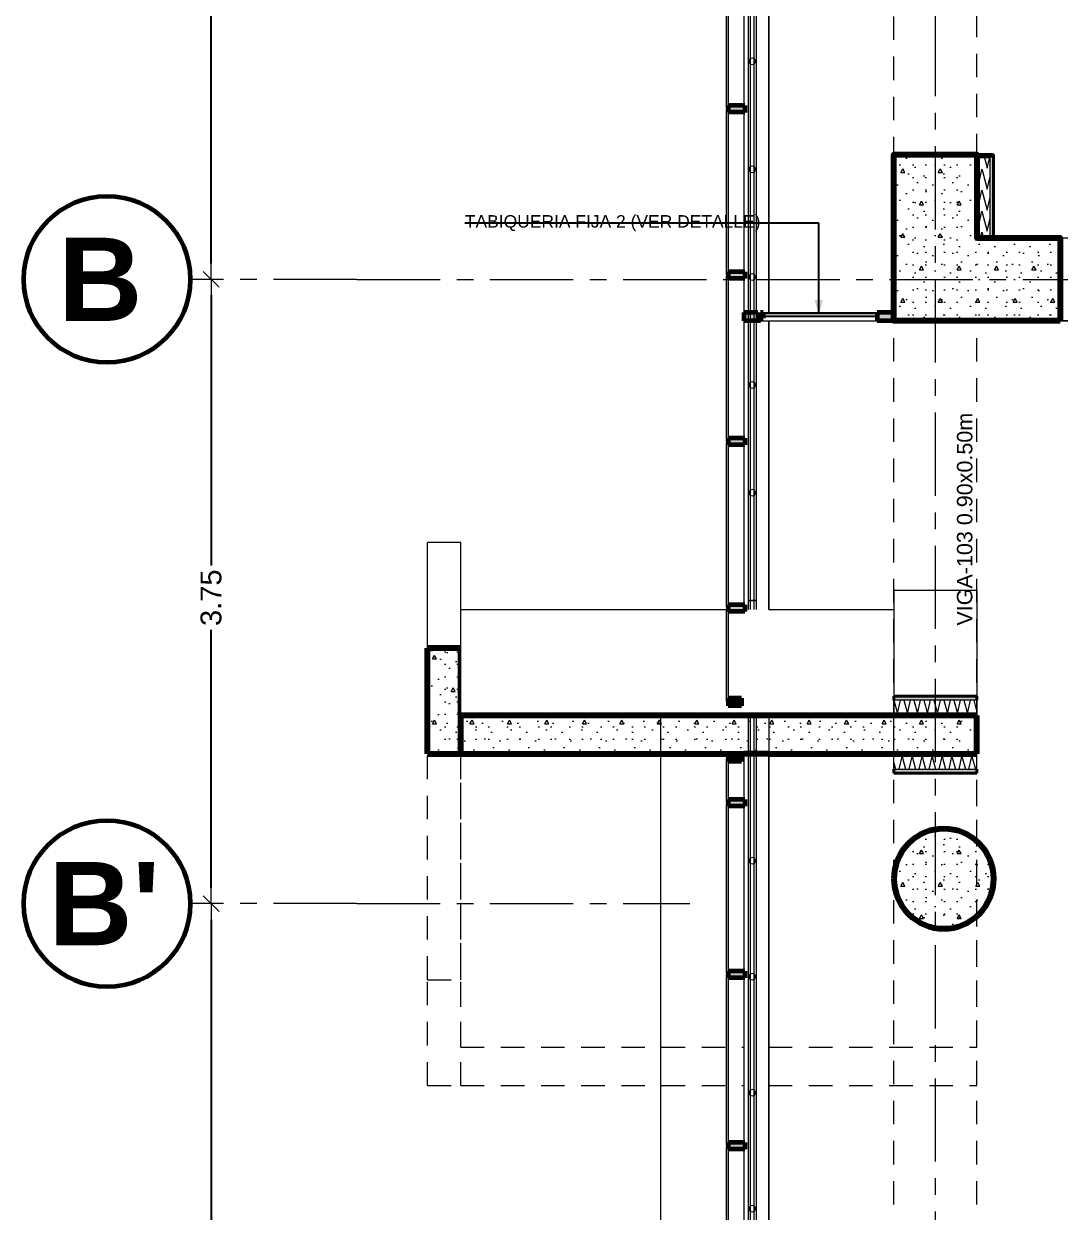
# Model space of a CAD drawing. Header units: inches. Extents: x -19 to 5698, y -728 to 92.
# Drawn here: x 96.35 to 102.57, y 24.35 to 31.49 of the extents above; entities that cross this region are included whole.
import ezdxf

# ---------------------------------------------------------------- set-up
doc = ezdxf.new("R2010")
doc.units = ezdxf.units.IN
doc.header["$MEASUREMENT"] = 0
doc.set_wipeout_variables(frame=1)
doc.header["$PDMODE"] = 1
for name, pattern in [('Hidden Line', [0.195611, 0.141111, -0.0545]), ('Línea Oculta', [0.195611, 0.141111, -0.0545]), ('Punto & Raya', [0.65, 0.5, -0.075, 0, -0.075]), ('Wipeout_Contour', [1, 0, -1])]:
    doc.linetypes.add(name, pattern=pattern)
doc.layers.get('0').update_dxf_attribs({"color": 61})
for name, color, linetype in [('02 _ ARQ _ ALB _ Cotas Ejes', 7, 'Continuous'), ('02 _ ARQ _ ALB _ Ejes Generales', 251, 'Continuous'), ('02 _ ARQ _ ZON _ Espacio.3D', 7, 'Continuous'), ('08 _ STR _ EXT _ 06 Columnas', 7, 'Continuous'), ('08 _ STR _ EXT _ 07 Losa Aligerada', 7, 'Continuous'), ('08 _ STR _ EXT _ 08 Placas Inclinadas', 7, 'Continuous'), ('08 _ STR _ EXT _ 09 Vigas', 251, 'Continuous'), ('Acabado - Muros', 7, 'Continuous'), ('Estructura - 04 MURO', 7, 'Continuous'), ('Interior - Escaleras & Barandillas', 7, 'Continuous'), ('Notas - Etiquetas', 7, 'Continuous')]:
    doc.layers.add(name, color=color, linetype=linetype)
doc.styles.add('Estilo_Generado_1', font='swisseb.ttf')
doc.styles.add('Estilo_Generado_4', font='swisse.ttf')
doc.dimstyles.new('Estilo_Generado__6', dxfattribs={"dimtxt": 0.125, "dimasz": 0.095, "dimexe": 0.18, "dimexo": 0.0625, "dimgap": 0, "dimtad": 0, "dimzin": 0, "dimdsep": 46, "dimtxsty": 'Estilo_Generado_4', "dimblk": 'ARROWHEAD_6', "dimblk1": 'ARROWHEAD_6', "dimblk2": 'ARROWHEAD_6', "dimcen": 0.09, "dimse1": 1, "dimse2": 1, "dimclrd": 144, "dimclre": 144, "dimclrt": 7, "dimadec": 0, "dimazin": 0, "dimtfac": 1, "dimtdec": 4, "dimtmove": 0, "dimatfit": 3, "dimfxl": 1, "dimtolj": 1, "dimtzin": 0, "dimarcsym": 0})
doc.dimstyles.new('Estilo_Generado__8', dxfattribs={"dimtxt": 0.18, "dimasz": 0.0912, "dimexe": 0.18, "dimexo": 0.0625, "dimgap": 0, "dimtad": 0, "dimtih": 1, "dimtoh": 1, "dimdec": 4, "dimzin": 0, "dimdsep": 46, "dimcen": 0.09, "dimadec": 0, "dimazin": 0, "dimtfac": 1, "dimtdec": 4, "dimtmove": 0, "dimatfit": 3, "dimldrblk": 'ARROWHEAD_5', "dimfxl": 1, "dimtolj": 1, "dimtzin": 0, "dimarcsym": 0})
pattern_1 = [(0, (92.5, 6e-09), (0, 0.3897114), [0.024375, -0.200625]), (0, (92.6125, 0.19486), (0, 0.3897114), [0.024375, -0.200625]), (60, (92.5, 6e-09), (-0.3375, 0.1948557), [0.024375, -0.200625]), (60, (92.725, 6e-09), (-0.3375, 0.1948557), [0.024375, -0.200625]), (120, (92.5244, 6e-09), (0.3375, 0.1948557), [0.024375, -0.200625]), (120, (92.7494, 6e-09), (0.3375, 0.1948557), [0.024375, -0.200625]), (0, (92.500015, 0.0375), (0, 0.075), [0, -0.075, 0, -0.1125]), (45, (92.537515, 0.0375), (-0.053033, 0.053033), [0, -0.05625, 0, -0.09375])]

# ---------------------------------------------------------------- blocks, each defined once
blk = doc.blocks.new('*X21', base_point=(804.059, 0))
at = {"layer": 'Estructura - 04 MURO', "color": 9, "linetype": 'Continuous', "lineweight": 5}
for p, q in [((813.1487, 27.0993), (813.1512, 27.09)), ((813.1512, 27.09), (813.1533, 27.0993)), ((813.1611, 27.0069), (813.179, 27.0839)), ((813.179, 27.0839), (813.1997, 27.0069)), ((813.2087, 27.0993), (813.2112, 27.09)), ((813.2112, 27.09), (813.2133, 27.0993)), ((813.2211, 27.0069), (813.239, 27.0839)), ((813.239, 27.0839), (813.2597, 27.0069)), ((813.2687, 27.0993), (813.2712, 27.09)), ((813.2712, 27.09), (813.2733, 27.0993)), ((813.2811, 27.0069), (813.299, 27.0839)), ((813.299, 27.0839), (813.3197, 27.0069)), ((813.3287, 27.0993), (813.3312, 27.09)), ((813.3312, 27.09), (813.3333, 27.0993)), ((813.3411, 27.0069), (813.359, 27.0839)), ((813.359, 27.0839), (813.3797, 27.0069)), ((813.3887, 27.0993), (813.3912, 27.09)), ((813.3912, 27.09), (813.3933, 27.0993)), ((813.4011, 27.0069), (813.419, 27.0839)), ((813.419, 27.0839), (813.4397, 27.0069)), ((813.4487, 27.0993), (813.4512, 27.09)), ((813.4512, 27.09), (813.4533, 27.0993)), ((813.4611, 27.0069), (813.479, 27.0839)), ((813.479, 27.0839), (813.4997, 27.0069)), ((813.5087, 27.0993), (813.5112, 27.09)), ((813.5112, 27.09), (813.5133, 27.0993)), ((813.5211, 27.0069), (813.539, 27.0839)), ((813.539, 27.0839), (813.5597, 27.0069)), ((813.5687, 27.0993), (813.5712, 27.09)), ((813.5712, 27.09), (813.5733, 27.0993)), ((813.5811, 27.0069), (813.599, 27.0839)), ((813.599, 27.0839), (813.6197, 27.0069)), ((813.6287, 27.0993), (813.629, 27.098)), ((813.129, 27.0467), (813.1397, 27.0069))]:
    blk.add_line(p, q, dxfattribs=at)
blk = doc.blocks.new('*X63', base_point=(804.059, 0))
at = {"layer": 'Estructura - 04 MURO', "color": 9, "linetype": 'Continuous', "lineweight": 5}
for p, q in [((813.6818, 30.6528), (813.6912, 30.618)), ((813.6912, 30.618), (813.7045, 30.6755)), ((813.6562, 30.6), (813.659, 30.6119)), ((813.659, 30.6119), (813.6622, 30.6))]:
    blk.add_line(p, q, dxfattribs=at)
blk = doc.blocks.new('*X64', base_point=(804.059, 0))
at = {"layer": 'Estructura - 04 MURO', "color": 9, "linetype": 'Continuous', "lineweight": 5}
for p, q in [((813.629, 30.6261), (813.6312, 30.618)), ((813.6312, 30.618), (813.6456, 30.68)), ((813.6745, 30.68), (813.6818, 30.6528)), ((813.7045, 30.6755), (813.7056, 30.68))]:
    blk.add_line(p, q, dxfattribs=at)
blk = doc.blocks.new('*X65', base_point=(804.059, 0))
at = {"layer": 'Estructura - 04 MURO', "color": 9, "linetype": 'Continuous', "lineweight": 5}
for p, q in [((813.6312, 30.492), (813.6562, 30.6)), ((813.6622, 30.6), (813.6912, 30.492)), ((813.6912, 30.492), (813.709, 30.5686)), ((813.629, 30.5001), (813.6312, 30.492)), ((813.6312, 30.366), (813.659, 30.4859)), ((813.659, 30.4859), (813.6912, 30.366)), ((813.6912, 30.366), (813.709, 30.4426)), ((813.629, 30.3741), (813.6312, 30.366)), ((813.6312, 30.24), (813.659, 30.3599)), ((813.659, 30.3599), (813.6912, 30.24)), ((813.6912, 30.24), (813.709, 30.3166)), ((813.629, 30.2481), (813.6312, 30.24)), ((813.6511, 30.2), (813.659, 30.2339)), ((813.659, 30.2339), (813.6681, 30.2))]:
    blk.add_line(p, q, dxfattribs=at)
blk = doc.blocks.new('*X81', base_point=(804.059, 0))
at = {"layer": 'Estructura - 04 MURO', "color": 9, "linetype": 'Continuous', "lineweight": 5}
for p, q in [((813.1296, 27.4226), (813.1512, 27.342)), ((813.1512, 27.342), (813.1699, 27.4226)), ((813.1896, 27.4226), (813.2112, 27.342)), ((813.2112, 27.342), (813.2299, 27.4226)), ((813.2496, 27.4226), (813.2712, 27.342)), ((813.2712, 27.342), (813.2899, 27.4226)), ((813.3096, 27.4226), (813.3312, 27.342)), ((813.3312, 27.342), (813.3499, 27.4226)), ((813.3696, 27.4226), (813.3912, 27.342)), ((813.3912, 27.342), (813.4099, 27.4226)), ((813.4296, 27.4226), (813.4512, 27.342)), ((813.4512, 27.342), (813.4699, 27.4226)), ((813.4896, 27.4226), (813.5112, 27.342)), ((813.5112, 27.342), (813.5299, 27.4226)), ((813.5496, 27.4226), (813.5712, 27.342)), ((813.5712, 27.342), (813.5899, 27.4226)), ((813.6096, 27.4226), (813.629, 27.3501)), ((813.1777, 27.3303), (813.179, 27.3359)), ((813.179, 27.3359), (813.1805, 27.3303)), ((813.2377, 27.3303), (813.239, 27.3359)), ((813.239, 27.3359), (813.2405, 27.3303)), ((813.2977, 27.3303), (813.299, 27.3359)), ((813.299, 27.3359), (813.3005, 27.3303)), ((813.3577, 27.3303), (813.359, 27.3359)), ((813.359, 27.3359), (813.3605, 27.3303)), ((813.4177, 27.3303), (813.419, 27.3359)), ((813.419, 27.3359), (813.4205, 27.3303)), ((813.4777, 27.3303), (813.479, 27.3359)), ((813.479, 27.3359), (813.4805, 27.3303)), ((813.5377, 27.3303), (813.539, 27.3359)), ((813.539, 27.3359), (813.5405, 27.3303)), ((813.5977, 27.3303), (813.599, 27.3359)), ((813.599, 27.3359), (813.6005, 27.3303))]:
    blk.add_line(p, q, dxfattribs=at)
blk = doc.blocks.new('ARROWHEAD_6')
at = {"color": 0, "linetype": 'Continuous', "lineweight": 0}
for p, q in [((0, 0), (-1, 0)), ((-0.5, -0.5), (0.5, 0.5))]:
    blk.add_line(p, q, dxfattribs=at)
blk = doc.blocks.new('*D100', base_point=(804.059, 0))
at = {"layer": '02 _ ARQ _ ALB _ Cotas Ejes', "color": 144, "linetype": 'Continuous', "lineweight": -2, "transparency": 16777216}
for p, q in [((97.4704, 26.105), (97.4704, 23.7066)), ((97.4704, 20.995), (97.4704, 23.3181))]:
    blk.add_line(p, q, dxfattribs=at)
at = {"layer": 'Defpoints', "color": 0, "linetype": 'Continuous', "transparency": 16777216}
for p in [(97.4704, 26.2), (97.8531, 26.2), (97.8179, 20.9)]:
    blk.add_point(p, dxfattribs=at)
at = {"layer": '02 _ ARQ _ ALB _ Cotas Ejes', "color": 144, "linetype": 'Continuous', "lineweight": -2, "transparency": 16777216, "xscale": 0.095, "yscale": 0.095, "zscale": 0.095}
for p, rotation in [((97.4704, 26.2), 90), ((97.4704, 20.9), 270)]:
    blk.add_blockref('ARROWHEAD_6', p, dxfattribs=dict(at, rotation=rotation))
at = {"layer": '02 _ ARQ _ ALB _ Cotas Ejes', "color": 7, "linetype": 'Continuous', "lineweight": 13, "transparency": 16777216, "insert": (97.4704, 23.5124), "char_height": 0.125, "attachment_point": 5, "rotation": 90, "style": 'Estilo_Generado_4'}
blk.add_mtext('\\A1;5.30', dxfattribs=at)
blk = doc.blocks.new('*D101', base_point=(804.059, 0))
at = {"layer": '02 _ ARQ _ ALB _ Cotas Ejes', "color": 144, "linetype": 'Continuous', "lineweight": -2, "transparency": 16777216}
for p, q in [((97.4704, 29.855), (97.4704, 28.2306)), ((97.4704, 26.295), (97.4704, 27.8441))]:
    blk.add_line(p, q, dxfattribs=at)
at = {"layer": 'Defpoints', "color": 0, "linetype": 'Continuous', "transparency": 16777216}
for p in [(97.4704, 29.95), (97.8783, 29.95), (97.8531, 26.2)]:
    blk.add_point(p, dxfattribs=at)
at = {"layer": '02 _ ARQ _ ALB _ Cotas Ejes', "color": 144, "linetype": 'Continuous', "lineweight": -2, "transparency": 16777216, "xscale": 0.095, "yscale": 0.095, "zscale": 0.095}
for p, rotation in [((97.4704, 29.95), 90), ((97.4704, 26.2), 270)]:
    blk.add_blockref('ARROWHEAD_6', p, dxfattribs=dict(at, rotation=rotation))
at = {"layer": '02 _ ARQ _ ALB _ Cotas Ejes', "color": 7, "linetype": 'Continuous', "lineweight": 13, "transparency": 16777216, "insert": (97.4704, 28.0374), "char_height": 0.125, "attachment_point": 5, "rotation": 90, "style": 'Estilo_Generado_4'}
blk.add_mtext('\\A1;3.75', dxfattribs=at)
blk = doc.blocks.new('*D102', base_point=(804.059, 0))
at = {"layer": '02 _ ARQ _ ALB _ Cotas Ejes', "color": 144, "linetype": 'Continuous', "lineweight": -2, "transparency": 16777216}
for p, q in [((97.4704, 39.555), (97.4704, 34.9573)), ((97.4704, 30.045), (97.4704, 34.5674))]:
    blk.add_line(p, q, dxfattribs=at)
at = {"layer": 'Defpoints', "color": 0, "linetype": 'Continuous', "transparency": 16777216}
for p in [(97.4704, 39.65), (97.754, 39.65), (97.8783, 29.95)]:
    blk.add_point(p, dxfattribs=at)
at = {"layer": '02 _ ARQ _ ALB _ Cotas Ejes', "color": 144, "linetype": 'Continuous', "lineweight": -2, "transparency": 16777216, "xscale": 0.095, "yscale": 0.095, "zscale": 0.095}
for p, rotation in [((97.4704, 39.65), 90), ((97.4704, 29.95), 270)]:
    blk.add_blockref('ARROWHEAD_6', p, dxfattribs=dict(at, rotation=rotation))
at = {"layer": '02 _ ARQ _ ALB _ Cotas Ejes', "color": 7, "linetype": 'Continuous', "lineweight": 13, "transparency": 16777216, "insert": (97.4704, 34.7624), "char_height": 0.125, "attachment_point": 5, "rotation": 90, "style": 'Estilo_Generado_4'}
blk.add_mtext('\\A1;9.70', dxfattribs=at)
blk = doc.blocks.new('ARROWHEAD_5')
at = {"linetype": 'Continuous', "lineweight": 0}
blk.add_hatch(color=0, dxfattribs=at).paths.add_polyline_path([(-1, 0.2679), (0, 0), (-1, -0.2679)])
at = {"color": 0, "linetype": 'Continuous', "lineweight": 0}
blk.add_line((0, 0), (-1, 0), dxfattribs=at)

msp = doc.modelspace()

# ---------------------------------------------------------------- hatches: boundary and pattern name
at = {"layer": '08 _ STR _ EXT _ 06 Columnas', "linetype": 'Continuous', "lineweight": 9}
h = msp.add_hatch(dxfattribs=at)
h.set_pattern_fill('HORMIGÓN_EN_MASA_0002', style=0, pattern_type=2)
h.set_pattern_definition(pattern_1)
h.paths.add_polyline_path([(102.57, 29.7), (102.57, 30.2), (102.07, 30.2), (102.07, 30.7), (101.57, 30.7), (101.57, 29.7)])
h = msp.add_hatch(dxfattribs=at)
h.set_pattern_fill('HORMIGÓN_EN_MASA_0002', style=0, pattern_type=2)
h.set_pattern_definition(pattern_1)
h.paths.add_polyline_path([(101.5709, 26.3497, 0.414214), (101.8709, 26.0497, 0.414214), (102.1709, 26.3497, 0.414214), (101.8709, 26.6497, 0.414214)])
at = {"layer": 'Acabado - Muros', "linetype": 'Continuous', "lineweight": 9}
for points in [[(100.565, 31.97), (100.565, 30.98), (100.575, 30.98), (100.575, 31.97)], [(100.565, 30.97), (100.565, 29.98), (100.575, 29.98), (100.575, 30.97)], [(100.565, 29.97), (100.565, 28.98), (100.575, 28.98), (100.575, 29.97)], [(100.565, 27.0704), (100.565, 26.81), (100.575, 26.81), (100.575, 27.0704)], [(100.565, 26.8), (100.565, 25.78), (100.575, 25.78), (100.575, 26.8)], [(100.565, 25.77), (100.565, 24.75), (100.575, 24.75), (100.575, 25.77)], [(100.565, 24.74), (100.565, 23.72), (100.575, 23.72), (100.575, 24.74)]]:
    msp.add_hatch(color=250, dxfattribs=at).paths.add_polyline_path(points)
at = {"layer": 'Estructura - 04 MURO', "linetype": 'Continuous', "lineweight": 9}
for points in [[(102.15, 30.7), (102.07, 30.7), (102.07, 30.68), (102.15, 30.68)], [(102.15, 30.68), (102.17, 30.68), (102.17, 30.7)], [(102.17, 30.7), (102.15, 30.7), (102.15, 30.68)], [(102.15, 30.68), (102.15, 30.2), (102.17, 30.2), (102.17, 30.68)], [(101.57, 26.9838), (102.07, 26.9838), (102.07, 27.0069), (101.57, 27.0069)]]:
    msp.add_hatch(color=250, dxfattribs=at).paths.add_polyline_path(points)

# ---------------------------------------------------------------- linework, layer by layer
at = {"layer": '02 _ ARQ _ ALB _ Ejes Generales', "color": 251, "linetype": 'Punto & Raya', "lineweight": 13, "true_color": 0x636466}
for p, q in [((98.3454, 29.95), (97.3454, 29.95)), ((98.3454, 26.2), (97.3454, 26.2)), ((98.3454, 26.2), (100.3454, 26.2))]:
    msp.add_line(p, q, dxfattribs=at)
at = {"layer": '02 _ ARQ _ ALB _ Ejes Generales', "color": 7, "linetype": 'Continuous', "lineweight": 60}
for centre in [(96.8454, 29.95), (96.8454, 26.2)]:
    msp.add_circle(centre, 0.5, dxfattribs=at)
at = {"layer": '02 _ ARQ _ ZON _ Espacio.3D', "color": 254, "linetype": 'Continuous', "lineweight": 0, "flags": 128}
msp.add_lwpolyline([(109.0699, 39), (108.5699, 39), (108.5698, 39.75), (103.77, 39.75), (103.7701, 39.4), (102.07, 39.4), (102.07, 37.7), (101.72, 37.7005), (101.72, 33.75), (100.82, 33.75), (100.82, 29.75), (101.57, 29.75), (101.57, 30.7), (102.07, 30.7), (102.07, 30.2), (102.57, 30.2), (102.57, 29.7), (108.57, 29.7), (108.57, 31.0002), (112.57, 31.0001)], dxfattribs=at)
msp.add_lwpolyline([(100.8201, 17.4), (112.52, 17.4), (112.52, 29.6999), (100.82, 29.7), (100.82, 27.9653), (102.07, 27.9653), (102.07, 27.7902), (100.82, 27.7902)], close=True, dxfattribs=at)
at = {"layer": '08 _ STR _ EXT _ 06 Columnas', "color": 7, "linetype": 'Continuous', "lineweight": 80, "flags": 128}
msp.add_lwpolyline([(102.57, 29.7), (101.57, 29.7), (101.57, 30.7), (102.07, 30.7), (102.07, 30.2), (102.57, 30.2)], close=True, dxfattribs=at)
msp.add_lwpolyline([(101.5709, 26.3497, 0.414214), (101.8709, 26.0497, 0.414214), (102.1709, 26.3497, 0.414214), (101.8709, 26.6497, 0.414214)], format="xyb", close=True, dxfattribs=at)
at = {"layer": '08 _ STR _ EXT _ 07 Losa Aligerada', "color": 7, "linetype": 'Continuous', "lineweight": 18, "flags": 128}
msp.add_lwpolyline([(108.7699, 43.8736), (108.7699, 39.9), (103.6201, 39.9), (103.6201, 40.95), (100.52, 40.95), (100.52, 37.7), (101.57, 37.7), (101.57, 33.9), (100.67, 33.9), (100.67, 27.9392), (100.17, 27.9392), (100.17, 5.8), (117.7353, 5.8)], dxfattribs=at)
at = {"layer": '08 _ STR _ EXT _ 08 Placas Inclinadas', "color": 7, "linetype": 'Continuous', "lineweight": 80}
msp.add_line((98.7702, 27.0993), (98.9702, 27.0993), dxfattribs=at)
at = {"layer": '08 _ STR _ EXT _ 08 Placas Inclinadas', "color": 251, "linetype": 'Línea Oculta', "lineweight": 13}
msp.add_line((98.7702, 25.7425), (98.9702, 25.7425), dxfattribs=at)
at = {"layer": '08 _ STR _ EXT _ 08 Placas Inclinadas', "color": 251, "linetype": 'Línea Oculta', "lineweight": 13, "flags": 128}
for points in [[(98.7702, 25.7425), (98.7702, 27.0993)], [(98.9702, 25.7425), (98.9702, 27.0993)], [(98.9702, 25.3384), (98.9702, 27.0993)], [(98.7702, 25.1075), (98.7702, 25.7425)], [(98.9702, 25.1075), (98.9702, 25.7425)], [(98.9702, 25.1075), (98.9702, 25.3384)], [(102.07, 25.1075), (102.07, 25.3384)], [(98.7702, 25.1075), (98.9702, 25.1075)]]:
    msp.add_lwpolyline(points, dxfattribs=at)
at = {"layer": '08 _ STR _ EXT _ 09 Vigas', "color": 251, "linetype": 'Hidden Line', "lineweight": 13, "true_color": 0x636466}
for p, q in [((101.57, 29.7), (101.57, 39.9)), ((102.07, 30.2), (102.07, 39.4)), ((102.07, 30.2), (108.57, 30.2)), ((102.07, 29.7), (122.57, 29.7))]:
    msp.add_line(p, q, dxfattribs=at)
at = {"layer": 'Acabado - Muros', "color": 7, "linetype": 'Continuous', "lineweight": 60}
for p, q in [((100.575, 30.995), (100.575, 30.955)), ((100.575, 29.995), (100.575, 29.955)), ((101.57, 29.75), (101.57, 29.7)), ((100.575, 28.995), (100.575, 28.955)), ((100.575, 27.0993), (100.575, 27.0531)), ((100.575, 26.825), (100.575, 26.785)), ((100.575, 25.795), (100.575, 25.755)), ((100.575, 24.765), (100.575, 24.725))]:
    msp.add_line(p, q, dxfattribs=at)
at = {"layer": 'Acabado - Muros', "color": 7, "linetype": 'Continuous', "lineweight": 13, "flags": 128}
for points in [[(100.565, 31.97), (100.575, 31.97), (100.575, 30.98), (100.565, 30.98)], [(100.565, 30.97), (100.575, 30.97), (100.575, 29.98), (100.565, 29.98)], [(100.565, 29.97), (100.575, 29.97), (100.575, 28.98), (100.565, 28.98)], [(100.565, 27.0704), (100.575, 27.0704), (100.575, 26.81), (100.565, 26.81)], [(100.565, 26.8), (100.575, 26.8), (100.575, 25.78), (100.565, 25.78)], [(100.565, 25.77), (100.575, 25.77), (100.575, 24.75), (100.565, 24.75)], [(100.565, 24.74), (100.575, 24.74), (100.575, 23.72), (100.565, 23.72)]]:
    msp.add_lwpolyline(points, close=True, dxfattribs=at)
at = {"layer": 'Estructura - 04 MURO', "color": 143, "linetype": 'Continuous', "lineweight": 5}
for p, q in [((102.15, 30.68), (102.07, 30.68)), ((102.15, 30.6), (102.15, 30.68)), ((102.15, 30.6), (102.15, 30.68)), ((102.15, 30.2), (102.15, 30.6)), ((101.57, 27.0069), (102.07, 27.0069))]:
    msp.add_line(p, q, dxfattribs=at)
at = {"layer": 'Estructura - 04 MURO', "color": 7, "linetype": 'Continuous', "lineweight": 40, "flags": 128}
for points in [[(102.17, 30.7), (102.07, 30.7)], [(102.17, 30.7), (102.17, 30.68)], [(102.17, 30.2), (102.17, 30.68)], [(101.57, 26.9838), (101.57, 27.0069)], [(102.07, 26.9838), (102.07, 27.0069)], [(101.57, 26.9838), (102.07, 26.9838)]]:
    msp.add_lwpolyline(points, dxfattribs=at)
at = {"layer": 'Interior - Escaleras & Barandillas', "color": 161, "linetype": 'Continuous', "lineweight": 13}
for p, q in [((100.695, 27.1666), (100.695, 27.1541)), ((100.745, 27.1541), (100.745, 27.1666))]:
    msp.add_line(p, q, dxfattribs=at)
at = {"layer": 'Interior - Escaleras & Barandillas', "color": 161, "linetype": 'Continuous', "lineweight": 13, "flags": 128}
msp.add_lwpolyline([(100.7387, 27.5872, 1), (100.7012, 27.5872, 1)], format="xyb", close=True, dxfattribs=at)

# ---------------------------------------------------------------- block references
at = {"layer": 'Estructura - 04 MURO', "color": 7, "lineweight": 80}
for name in ['*X64', '*X63', '*X65']:
    msp.add_blockref(name, (92.5, 0), dxfattribs=at)

# ---------------------------------------------------------------- texts
at = {"layer": '02 _ ARQ _ ALB _ Ejes Generales', "color": 7, "lineweight": 30, "char_height": 0.5, "attachment_point": 1, "style": 'Estilo_Generado_1'}
for s, insert in [('\\A1;{\\pql;\\pt0;\\fSwis721 Ex BT|b1|i0|c0|p34;B}', (96.5528, 30.2)), ("\\A1;{\\pql;\\pt0;\\fSwis721 Ex BT|b1|i0|c0|p34;B'}", (96.4934, 26.45))]:
    msp.add_mtext(s, dxfattribs=dict(at, insert=insert))

# ---------------------------------------------------------------- dimensions: what is measured, and where the dimension line sits
at = {"layer": '02 _ ARQ _ ALB _ Cotas Ejes', "color": 144, "linetype": 'Continuous', "lineweight": 13}
for base, p1, p2, picture, middle in [((97.4704, 39.65), (97.8783, 29.95), (97.754, 39.65), '*D102', (97.4704, 34.7624)), ((97.4704, 29.95), (97.8531, 26.2), (97.8783, 29.95), '*D101', (97.4704, 28.0374)), ((97.4704, 26.2), (97.8179, 20.9), (97.8531, 26.2), '*D100', (97.4704, 23.5124))]:
    dim = msp.add_linear_dim(base=base, p1=p1, p2=p2, angle=90, dimstyle='Estilo_Generado__6', dxfattribs=at)
    dim.commit()
    dim.dimension.update_dxf_attribs({"geometry": picture, "text_midpoint": middle, "dimtype": 160, "text_rotation": 90})

# ---------------------------------------------------------------- leaders
at = {"layer": 'Notas - Etiquetas', "color": 144, "linetype": 'Continuous', "lineweight": 13, "annotation_type": 0, "has_hookline": 1, "hookline_direction": 1, "text_width": 1.9482}
msp.add_leader([(105.57, 29.715), (105.3972, 29.4911), (103.3247, 29.4911)], dimstyle='Estilo_Generado__8', dxfattribs=at)

# ---------------------------------------------------------------- wipeouts: each hides what was drawn before it
at = {"color": 254, "linetype": 'Wipeout_Contour', "lineweight": 0, "ltscale": 3243.658976}
msp.add_wipeout([(98.9702, 28.3695), (98.7702, 28.3695), (98.7702, 27.7344), (98.9702, 27.7344)], dxfattribs=at).dxf.layer = '08 _ STR _ EXT _ 08 Placas Inclinadas'

# ---------------------------------------------------------------- next in the draw order: hatches: boundary and pattern name
at = {"layer": '08 _ STR _ EXT _ 08 Placas Inclinadas', "linetype": 'Continuous', "lineweight": 9}
h = msp.add_hatch(dxfattribs=at)
h.set_pattern_fill('HORMIGÓN_EN_MASA_0002', color=250, style=0, pattern_type=2)
h.set_pattern_definition(pattern_1)
h.paths.add_polyline_path([(98.7702, 27.0993), (98.9702, 27.0993), (98.9702, 27.7344), (98.7702, 27.7344)])

# ---------------------------------------------------------------- next in the draw order: linework, layer by layer
at = {"layer": '08 _ STR _ EXT _ 08 Placas Inclinadas', "color": 7, "linetype": 'Continuous', "lineweight": 80}
msp.add_line((98.9702, 27.7344), (98.7702, 27.7344), dxfattribs=at)
at = {"layer": '08 _ STR _ EXT _ 08 Placas Inclinadas', "color": 7, "linetype": 'Continuous', "lineweight": 13, "flags": 128}
for points in [[(98.9702, 28.3695), (98.7702, 28.3695)], [(98.7702, 27.7344), (98.7702, 28.3695)], [(98.9702, 27.7344), (98.9702, 28.3695)]]:
    msp.add_lwpolyline(points, dxfattribs=at)
at = {"layer": '08 _ STR _ EXT _ 08 Placas Inclinadas', "color": 7, "linetype": 'Continuous', "lineweight": 80, "flags": 128}
for points in [[(98.7702, 27.0993), (98.7702, 27.7344)], [(98.9702, 27.0993), (98.9702, 27.7344)]]:
    msp.add_lwpolyline(points, dxfattribs=at)

# ---------------------------------------------------------------- next in the draw order: wipeouts: each hides what was drawn before it
at = {"color": 254, "linetype": 'Wipeout_Contour', "lineweight": 0, "ltscale": 3251.797128}
msp.add_wipeout([(100.67, 33.75), (100.67, 30.9531), (100.82, 30.9531), (100.82, 33.75)], dxfattribs=at).dxf.layer = 'Estructura - 04 MURO'
at = {"color": 254, "linetype": 'Wipeout_Contour', "lineweight": 0, "ltscale": 3255.364602}
msp.add_wipeout([(102.07, 27.7344), (101.57, 27.7344), (101.57, 27.0993), (102.07, 27.0993)], dxfattribs=at).dxf.layer = 'Estructura - 04 MURO'
at = {"color": 254, "linetype": 'Wipeout_Contour', "lineweight": 0, "ltscale": 3250.782606}
msp.add_wipeout([(100.82, 25.3384), (100.67, 25.3384), (100.67, 25.1075), (100.82, 25.1075)], dxfattribs=at).dxf.layer = 'Estructura - 04 MURO'

# ---------------------------------------------------------------- next in the draw order: linework, layer by layer
at = {"layer": '08 _ STR _ EXT _ 08 Placas Inclinadas', "color": 251, "linetype": 'Línea Oculta', "lineweight": 13, "flags": 128}
msp.add_lwpolyline([(102.07, 25.3384), (102.07, 27.0993)], dxfattribs=at)
at = {"layer": 'Acabado - Muros', "color": 7, "linetype": 'Continuous', "lineweight": 60}
msp.add_line((100.675, 30.995), (100.575, 30.995), dxfattribs=at)
at = {"layer": 'Estructura - 04 MURO', "color": 143, "linetype": 'Continuous', "lineweight": 5}
msp.add_line((102.07, 27.0993), (101.57, 27.0993), dxfattribs=at)
at = {"layer": 'Estructura - 04 MURO', "color": 7, "linetype": 'Continuous', "lineweight": 13, "flags": 128}
for points in [[(100.67, 33.75), (100.67, 30.9531)], [(100.82, 30.9531), (100.82, 33.75)], [(102.07, 27.7344), (101.57, 27.7344)], [(101.57, 27.0993), (101.57, 27.7344)], [(102.07, 27.0993), (102.07, 27.7344)]]:
    msp.add_lwpolyline(points, dxfattribs=at)
at = {"layer": 'Estructura - 04 MURO', "color": 143, "linetype": 'Continuous', "lineweight": 5, "flags": 128}
for points in [[(101.57, 27.0069), (101.57, 27.0993)], [(102.07, 27.0069), (102.07, 27.0993)]]:
    msp.add_lwpolyline(points, dxfattribs=at)
at = {"layer": 'Interior - Escaleras & Barandillas', "color": 161, "linetype": 'Continuous', "lineweight": 13, "flags": 128}
msp.add_lwpolyline([(100.7387, 31.259, 1), (100.7012, 31.259, 1)], format="xyb", close=True, dxfattribs=at)

# ---------------------------------------------------------------- next in the draw order: block references
at = {"layer": 'Estructura - 04 MURO', "color": 7, "lineweight": 80}
msp.add_blockref('*X21', (92.5, 0), dxfattribs=at)

# ---------------------------------------------------------------- next in the draw order: wipeouts: each hides what was drawn before it
at = {"color": 254, "linetype": 'Wipeout_Contour', "lineweight": 0, "ltscale": 3250.910496}
msp.add_wipeout([(100.82, 27.0993), (100.67, 27.0993), (100.67, 25.3384), (100.82, 25.3384)], dxfattribs=at).dxf.layer = 'Estructura - 04 MURO'
at = {"color": 254, "linetype": 'Wipeout_Contour', "lineweight": 0, "ltscale": 3250.364848}
msp.add_wipeout([(100.82, 25.1075), (100.67, 25.1075), (100.67, 17.4), (100.82, 17.4)], dxfattribs=at).dxf.layer = 'Estructura - 04 MURO'

# ---------------------------------------------------------------- next in the draw order: hatches: boundary and pattern name
at = {"layer": 'Acabado - Muros', "linetype": 'Continuous', "lineweight": 0}
for points in [[(100.655, 27.0531), (100.655, 27.0993), (100.575, 27.0993), (100.575, 27.0531)], [(100.675, 26.825), (100.575, 26.825), (100.575, 26.785), (100.675, 26.785)], [(100.675, 25.795), (100.575, 25.795), (100.575, 25.755), (100.675, 25.755)], [(100.675, 24.765), (100.575, 24.765), (100.575, 24.725), (100.675, 24.725)]]:
    msp.add_hatch(color=254, dxfattribs=at).paths.add_polyline_path(points)

# ---------------------------------------------------------------- next in the draw order: linework, layer by layer
at = {"layer": '08 _ STR _ EXT _ 08 Placas Inclinadas', "color": 7, "linetype": 'Continuous', "lineweight": 80}
for p, q in [((98.9702, 27.0993), (100.67, 27.0993)), ((100.82, 27.0993), (100.67, 27.0993)), ((100.82, 27.0993), (100.67, 27.0993)), ((100.82, 27.0993), (102.07, 27.0993))]:
    msp.add_line(p, q, dxfattribs=at)
at = {"layer": '08 _ STR _ EXT _ 08 Placas Inclinadas', "color": 7, "linetype": 'Continuous', "lineweight": 13}
for p, q in [((100.67, 27.0993), (100.67, 25.3384)), ((100.67, 27.0993), (100.67, 25.3384)), ((100.82, 25.3384), (100.82, 27.0993)), ((100.82, 25.3384), (100.82, 27.0993)), ((100.67, 25.3384), (100.67, 25.1075)), ((100.67, 25.3384), (100.67, 25.1075)), ((100.82, 25.1075), (100.82, 25.3384)), ((100.82, 25.1075), (100.82, 25.3384))]:
    msp.add_line(p, q, dxfattribs=at)
at = {"layer": '08 _ STR _ EXT _ 08 Placas Inclinadas', "color": 251, "linetype": 'Línea Oculta', "lineweight": 13}
for p, q in [((98.9702, 25.3384), (100.67, 25.3384)), ((100.82, 25.3384), (102.07, 25.3384))]:
    msp.add_line(p, q, dxfattribs=at)
at = {"layer": '08 _ STR _ EXT _ 08 Placas Inclinadas', "color": 251, "linetype": 'Línea Oculta', "lineweight": 13, "flags": 128}
for points in [[(98.9702, 25.1075), (100.67, 25.1075)], [(100.82, 25.1075), (102.07, 25.1075)]]:
    msp.add_lwpolyline(points, dxfattribs=at)
at = {"layer": 'Acabado - Muros', "color": 7, "linetype": 'Continuous', "lineweight": 60}
for p, q in [((100.655, 27.0993), (100.575, 27.0993)), ((100.655, 27.0993), (100.655, 27.0531)), ((100.655, 27.0531), (100.575, 27.0531)), ((100.675, 26.825), (100.575, 26.825)), ((100.675, 26.785), (100.575, 26.785)), ((100.675, 26.825), (100.675, 26.785)), ((100.675, 25.795), (100.575, 25.795)), ((100.675, 25.795), (100.675, 25.755)), ((100.675, 25.755), (100.575, 25.755)), ((100.675, 24.765), (100.575, 24.765)), ((100.675, 24.725), (100.575, 24.725)), ((100.675, 24.765), (100.675, 24.725))]:
    msp.add_line(p, q, dxfattribs=at)
at = {"layer": 'Estructura - 04 MURO', "color": 7, "linetype": 'Continuous', "lineweight": 13, "flags": 128}
for points in [[(100.67, 25.1075), (100.67, 17.4)], [(100.82, 17.4), (100.82, 25.1075)]]:
    msp.add_lwpolyline(points, dxfattribs=at)
at = {"layer": 'Interior - Escaleras & Barandillas', "color": 161, "linetype": 'Continuous', "lineweight": 13}
for p, q in [((100.695, 27.1541), (100.695, 27.1291)), ((100.695, 27.1291), (100.695, 27.1041)), ((100.7075, 27.1541), (100.7076, 17.4)), ((100.7075, 27.1541), (100.7076, 17.4)), ((100.7075, 27.1541), (100.7076, 17.4)), ((100.7326, 17.4), (100.7325, 27.1541)), ((100.7326, 17.4), (100.7325, 27.1541)), ((100.7326, 17.4), (100.7325, 27.1541)), ((100.745, 27.1291), (100.745, 27.1541)), ((100.745, 27.1041), (100.745, 27.1291)), ((100.695, 27.1041), (100.695, 27.0916)), ((100.695, 27.0916), (100.6951, 17.4)), ((100.745, 27.0916), (100.745, 27.1041)), ((100.7451, 17.4), (100.745, 27.0916))]:
    msp.add_line(p, q, dxfattribs=at)
at = {"layer": 'Interior - Escaleras & Barandillas', "color": 161, "linetype": 'Continuous', "lineweight": 13, "flags": 128}
for points in [[(100.7388, 26.4574, 1), (100.7013, 26.4574, 1)], [(100.7388, 25.7607, 1), (100.7013, 25.7607, 1)], [(100.7388, 25.064, 1), (100.7013, 25.064, 1)], [(100.7388, 24.3672, 1), (100.7013, 24.3672, 1)]]:
    msp.add_lwpolyline(points, format="xyb", close=True, dxfattribs=at)

# ---------------------------------------------------------------- next in the draw order: wipeouts: each hides what was drawn before it
at = {"color": 254, "linetype": 'Wipeout_Contour', "lineweight": 0, "ltscale": 3251.35796}
msp.add_wipeout([(100.82, 30.9531), (100.67, 30.9531), (100.67, 27.9653), (100.82, 27.9653)], dxfattribs=at).dxf.layer = 'Estructura - 04 MURO'

# ---------------------------------------------------------------- next in the draw order: hatches: boundary and pattern name
at = {"layer": 'Acabado - Muros', "linetype": 'Continuous', "lineweight": 0}
for points in [[(100.675, 30.995), (100.575, 30.995), (100.575, 30.955), (100.675, 30.955)], [(100.675, 29.995), (100.575, 29.995), (100.575, 29.955), (100.675, 29.955)], [(100.675, 28.995), (100.575, 28.995), (100.575, 28.955), (100.675, 28.955)]]:
    msp.add_hatch(color=254, dxfattribs=at).paths.add_polyline_path(points)

# ---------------------------------------------------------------- next in the draw order: linework, layer by layer
at = {"layer": '02 _ ARQ _ ALB _ Ejes Generales', "color": 251, "linetype": 'Punto & Raya', "lineweight": 13, "true_color": 0x636466}
msp.add_line((98.3454, 29.95), (147.07, 29.95), dxfattribs=at)
at = {"layer": 'Acabado - Muros', "color": 7, "linetype": 'Continuous', "lineweight": 60}
for p, q in [((100.675, 30.995), (100.675, 30.955)), ((100.675, 30.955), (100.575, 30.955)), ((100.675, 29.995), (100.575, 29.995)), ((100.675, 29.995), (100.675, 29.955)), ((100.675, 29.955), (100.575, 29.955)), ((100.67, 29.75), (100.67, 29.7)), ((100.675, 28.995), (100.575, 28.995)), ((100.675, 28.995), (100.675, 28.955)), ((100.675, 28.955), (100.575, 28.955))]:
    msp.add_line(p, q, dxfattribs=at)
at = {"layer": 'Estructura - 04 MURO', "color": 7, "linetype": 'Continuous', "lineweight": 13, "flags": 128}
for points in [[(100.67, 30.9531), (100.67, 27.9653)], [(100.82, 27.9653), (100.82, 30.9531)]]:
    msp.add_lwpolyline(points, dxfattribs=at)
at = {"layer": 'Interior - Escaleras & Barandillas', "color": 161, "linetype": 'Continuous', "lineweight": 13}
for p, q in [((100.7075, 33.8625), (100.7075, 28.0202)), ((100.7075, 33.8625), (100.7075, 28.0202)), ((100.7075, 33.8625), (100.7075, 28.0202)), ((100.695, 33.7875), (100.695, 28.0202)), ((100.7325, 28.0202), (100.7325, 33.8375)), ((100.7325, 28.0202), (100.7325, 33.8375)), ((100.7325, 28.0202), (100.7325, 33.8375)), ((100.745, 28.0202), (100.745, 33.7875)), ((100.695, 28.0202), (100.695, 27.1666)), ((100.745, 28.0202), (100.695, 28.0202)), ((100.695, 28.0202), (100.745, 28.0202)), ((100.7325, 28.0202), (100.7075, 28.0202)), ((100.7075, 28.0202), (100.7075, 27.1541)), ((100.7325, 28.0202), (100.7075, 28.0202)), ((100.7075, 28.0202), (100.7075, 27.1541)), ((100.7325, 28.0202), (100.7075, 28.0202)), ((100.7075, 28.0202), (100.7075, 27.1541)), ((100.7075, 28.0202), (100.7325, 28.0202)), ((100.7075, 28.0202), (100.7325, 28.0202)), ((100.7075, 28.0202), (100.7325, 28.0202)), ((100.7325, 27.1541), (100.7325, 28.0202)), ((100.7325, 27.1541), (100.7325, 28.0202)), ((100.7325, 27.1541), (100.7325, 28.0202)), ((100.745, 27.1666), (100.745, 28.0202))]:
    msp.add_line(p, q, dxfattribs=at)
at = {"layer": 'Interior - Escaleras & Barandillas', "color": 161, "linetype": 'Continuous', "lineweight": 13, "flags": 128}
for points in [[(100.7387, 30.6112, 1), (100.7012, 30.6112, 1)], [(100.7387, 29.9634, 1), (100.7012, 29.9634, 1)], [(100.7387, 29.3157, 1), (100.7012, 29.3157, 1)], [(100.7387, 28.6679, 1), (100.7012, 28.6679, 1)]]:
    msp.add_lwpolyline(points, format="xyb", close=True, dxfattribs=at)

# ---------------------------------------------------------------- next in the draw order: texts
at = {"layer": 'Notas - Etiquetas', "color": 171, "linetype": 'Continuous', "lineweight": 13, "insert": (98.9943, 30.2868), "char_height": 0.075, "attachment_point": 4, "rotation": 0.00063, "style": 'Estilo_Generado_4'}
msp.add_mtext('\\A1;{\\pql;\\fSwis721 Ex BT|b0|i0|c0|p34;TABIQUERIA FIJA 2 (VER DETALLE)\\fSwis721 Ex BT|b0|i0|c0|p34; }', dxfattribs=at)

# ---------------------------------------------------------------- next in the draw order: leaders
at = {"layer": 'Notas - Etiquetas', "color": 144, "linetype": 'Continuous', "lineweight": 13, "annotation_type": 0, "has_hookline": 1, "hookline_direction": 1, "text_width": 1.9482, "horizontal_direction": (1, 1.1e-05, 0)}
msp.add_leader([(101.12, 29.735), (101.12, 30.2868), (98.9943, 30.2868)], dimstyle='Estilo_Generado__8', dxfattribs=at)

# ---------------------------------------------------------------- next in the draw order: wipeouts: each hides what was drawn before it
at = {"color": 254, "linetype": 'Wipeout_Contour', "lineweight": 0, "ltscale": 3250.19915}
msp.add_wipeout([(102.07, 27.9653), (98.9702, 27.9653), (98.9702, 27.3303), (102.07, 27.3303)], dxfattribs=at).dxf.layer = '08 _ STR _ EXT _ 08 Placas Inclinadas'
at = {"color": 254, "linetype": 'Wipeout_Contour', "lineweight": 0, "ltscale": 4879.608592}
msp.add_wipeout([(100.77, 29.717), (100.77, 29.7), (101.47, 29.7), (101.47, 29.75), (100.7865, 29.75), (100.7865, 29.717)], dxfattribs=at).dxf.layer = 'Acabado - Muros'

# ---------------------------------------------------------------- next in the draw order: hatches: boundary and pattern name
at = {"layer": '08 _ STR _ EXT _ 08 Placas Inclinadas', "linetype": 'Continuous', "lineweight": 9}
h = msp.add_hatch(dxfattribs=at)
h.set_pattern_fill('HORMIGÓN_EN_MASA_0002', color=250, style=0, pattern_type=2)
h.set_pattern_definition(pattern_1)
h.paths.add_polyline_path([(98.9702, 27.0993), (102.07, 27.0993), (102.07, 27.3303), (98.9702, 27.3303)])
at = {"layer": 'Acabado - Muros', "linetype": 'Continuous', "lineweight": 9}
for points in [[(100.565, 28.97), (100.565, 27.98), (100.575, 27.98), (100.575, 28.97)], [(100.565, 27.97), (100.565, 27.4169), (100.575, 27.4169), (100.575, 27.97)]]:
    msp.add_hatch(color=250, dxfattribs=at).paths.add_polyline_path(points)
at = {"layer": 'Acabado - Muros', "linetype": 'Continuous', "lineweight": 0}
for points in [[(100.675, 27.995), (100.575, 27.995), (100.575, 27.955), (100.675, 27.955)], [(100.655, 27.4342), (100.575, 27.4342), (100.575, 27.388), (100.655, 27.388)]]:
    msp.add_hatch(color=254, dxfattribs=at).paths.add_polyline_path(points)

# ---------------------------------------------------------------- next in the draw order: linework, layer by layer
at = {"layer": '08 _ STR _ EXT _ 08 Placas Inclinadas', "color": 7, "linetype": 'Continuous', "lineweight": 80}
msp.add_line((102.07, 27.3303), (98.9702, 27.3303), dxfattribs=at)
at = {"layer": '08 _ STR _ EXT _ 08 Placas Inclinadas', "color": 7, "linetype": 'Continuous', "lineweight": 13, "flags": 128}
for points in [[(100.67, 27.9653), (98.9702, 27.9653)], [(98.9702, 27.3303), (98.9702, 27.9653)], [(102.07, 27.9653), (100.82, 27.9653)], [(102.07, 27.3303), (102.07, 27.9653)]]:
    msp.add_lwpolyline(points, dxfattribs=at)
at = {"layer": '08 _ STR _ EXT _ 08 Placas Inclinadas', "color": 7, "linetype": 'Continuous', "lineweight": 80, "flags": 128}
for points in [[(98.9702, 27.0993), (98.9702, 27.3303)], [(102.07, 27.0993), (102.07, 27.3303)]]:
    msp.add_lwpolyline(points, dxfattribs=at)
at = {"layer": 'Acabado - Muros', "color": 7, "linetype": 'Continuous', "lineweight": 60}
for p, q in [((100.575, 27.995), (100.575, 27.955)), ((100.675, 27.995), (100.575, 27.995)), ((100.675, 27.995), (100.675, 27.955)), ((100.675, 27.955), (100.575, 27.955)), ((100.655, 27.4342), (100.575, 27.4342)), ((100.575, 27.4342), (100.575, 27.388)), ((100.655, 27.4342), (100.655, 27.388)), ((100.655, 27.388), (100.575, 27.388))]:
    msp.add_line(p, q, dxfattribs=at)
at = {"layer": 'Acabado - Muros', "color": 251, "linetype": 'Continuous', "lineweight": 13, "flags": 128}
for points in [[(100.77, 29.7), (100.77, 29.7), (101.47, 29.7)], [(100.7865, 29.75), (101.47, 29.75)]]:
    msp.add_lwpolyline(points, dxfattribs=at)
at = {"layer": 'Acabado - Muros', "color": 7, "linetype": 'Continuous', "lineweight": 13, "flags": 128}
for points in [[(100.565, 28.97), (100.575, 28.97), (100.575, 27.98), (100.565, 27.98)], [(100.565, 27.97), (100.575, 27.97), (100.575, 27.4169), (100.565, 27.4169)]]:
    msp.add_lwpolyline(points, close=True, dxfattribs=at)
at = {"layer": 'Estructura - 04 MURO', "color": 143, "linetype": 'Continuous', "lineweight": 5, "flags": 128}
msp.add_lwpolyline([(101.57, 27.3303), (102.07, 27.3303)], dxfattribs=at)

# ---------------------------------------------------------------- next in the draw order: wipeouts: each hides what was drawn before it
at = {"color": 254, "linetype": 'Wipeout_Contour', "lineweight": 0, "ltscale": 3252.924744}
msp.add_wipeout([(101.47, 29.745), (100.7865, 29.745), (100.7865, 29.725), (101.47, 29.725)], dxfattribs=at).dxf.layer = 'Acabado - Muros'
at = {"color": 254, "linetype": 'Wipeout_Contour', "lineweight": 0, "ltscale": 3255.411544}
msp.add_wipeout([(102.07, 28.0808), (101.57, 28.0808), (101.57, 27.4457), (102.07, 27.4457)], dxfattribs=at).dxf.layer = 'Estructura - 04 MURO'

# ---------------------------------------------------------------- next in the draw order: hatches: boundary and pattern name
at = {"layer": 'Acabado - Muros', "linetype": 'Continuous', "lineweight": 0}
for points in [[(100.77, 29.75), (100.67, 29.75), (100.67, 29.7), (100.77, 29.7)], [(100.7865, 29.717), (100.7865, 29.75), (100.7535, 29.75), (100.7535, 29.717)], [(101.47, 29.75), (101.47, 29.7), (101.57, 29.7), (101.57, 29.75)]]:
    msp.add_hatch(color=254, dxfattribs=at).paths.add_polyline_path(points)
h = msp.add_hatch(dxfattribs=at)
h.set_pattern_fill('CONTRACHAPADO_0002', color=254, style=0, pattern_type=2)
h.set_pattern_definition([(0, (92.500015, 6e-09), (0, 0.03), [])])
h.paths.add_polyline_path([(101.47, 29.745), (100.7865, 29.745), (100.7865, 29.725), (101.47, 29.725)])
at = {"layer": 'Estructura - 04 MURO', "linetype": 'Continuous', "lineweight": 9}
msp.add_hatch(color=250, dxfattribs=at).paths.add_polyline_path([(102.07, 27.4457), (101.57, 27.4457), (101.57, 27.4226), (102.07, 27.4226)])

# ---------------------------------------------------------------- next in the draw order: linework, layer by layer
at = {"layer": '02 _ ARQ _ ALB _ Ejes Generales', "color": 251, "linetype": 'Punto & Raya', "lineweight": 13, "true_color": 0x636466}
msp.add_line((101.82, 3.05), (101.82, 44.9), dxfattribs=at)
at = {"layer": '08 _ STR _ EXT _ 09 Vigas', "color": 251, "linetype": 'Hidden Line', "lineweight": 13, "true_color": 0x636466}
for p, q in [((101.57, 17.4), (101.57, 29.7)), ((102.07, 17.4), (102.07, 29.7))]:
    msp.add_line(p, q, dxfattribs=at)
at = {"layer": 'Acabado - Muros', "color": 7, "linetype": 'Continuous', "lineweight": 60}
for p, q in [((100.7535, 29.75), (100.67, 29.75)), ((100.77, 29.7), (100.67, 29.7)), ((100.7535, 29.75), (100.7535, 29.717)), ((100.7865, 29.717), (100.7535, 29.717)), ((100.77, 29.75), (100.77, 29.7)), ((100.7865, 29.75), (100.77, 29.75)), ((100.7865, 29.75), (100.7865, 29.717)), ((101.47, 29.75), (101.47, 29.7)), ((101.57, 29.75), (101.47, 29.75)), ((101.57, 29.7), (101.47, 29.7))]:
    msp.add_line(p, q, dxfattribs=at)
at = {"layer": 'Acabado - Muros', "color": 7, "linetype": 'Continuous', "lineweight": 13, "flags": 128}
msp.add_lwpolyline([(101.47, 29.745), (101.47, 29.725), (100.7865, 29.725), (100.7865, 29.745)], close=True, dxfattribs=at)
at = {"layer": 'Estructura - 04 MURO', "color": 7, "linetype": 'Continuous', "lineweight": 40}
msp.add_line((102.07, 27.4457), (101.57, 27.4457), dxfattribs=at)
at = {"layer": 'Estructura - 04 MURO', "color": 143, "linetype": 'Continuous', "lineweight": 5}
msp.add_line((102.07, 27.4226), (101.57, 27.4226), dxfattribs=at)
at = {"layer": 'Estructura - 04 MURO', "color": 7, "linetype": 'Continuous', "lineweight": 13, "flags": 128}
for points in [[(102.07, 28.0808), (101.57, 28.0808)], [(101.57, 28.0808), (101.57, 27.4457)], [(102.07, 28.0808), (102.07, 27.4457)]]:
    msp.add_lwpolyline(points, dxfattribs=at)
at = {"layer": 'Estructura - 04 MURO', "color": 7, "linetype": 'Continuous', "lineweight": 40, "flags": 128}
for points in [[(101.57, 27.4457), (101.57, 27.4226)], [(102.07, 27.4457), (102.07, 27.4226)]]:
    msp.add_lwpolyline(points, dxfattribs=at)
at = {"layer": 'Estructura - 04 MURO', "color": 143, "linetype": 'Continuous', "lineweight": 5, "flags": 128}
for points in [[(101.57, 27.4226), (101.57, 27.3303)], [(102.07, 27.4226), (102.07, 27.3303)]]:
    msp.add_lwpolyline(points, dxfattribs=at)

# ---------------------------------------------------------------- next in the draw order: block references
at = {"layer": 'Estructura - 04 MURO', "color": 7, "lineweight": 80}
msp.add_blockref('*X81', (92.5, 0), dxfattribs=at)

# ---------------------------------------------------------------- next in the draw order: texts
at = {"layer": 'Notas - Etiquetas', "color": 171, "linetype": 'Continuous', "lineweight": 13, "insert": (102.0435, 27.87), "char_height": 0.0925, "attachment_point": 7, "rotation": 90, "style": 'Estilo_Generado_4'}
msp.add_mtext('\\A1;{\\pql;\\fSwis721 Ex BT|b0|i0|c0|p34;VIGA-103\\fSwis721 Ex BT|b0|i0|c0|p34; \\fSwis721 Ex BT|b0|i0|c0|p34;0.90\\fSwis721 Ex BT|b0|i0|c0|p34;x\\fSwis721 Ex BT|b0|i0|c0|p34;0.50\\fSwis721 Ex BT|b0|i0|c0|p34;m}', dxfattribs=at)

doc.saveas('drawing.dxf')
